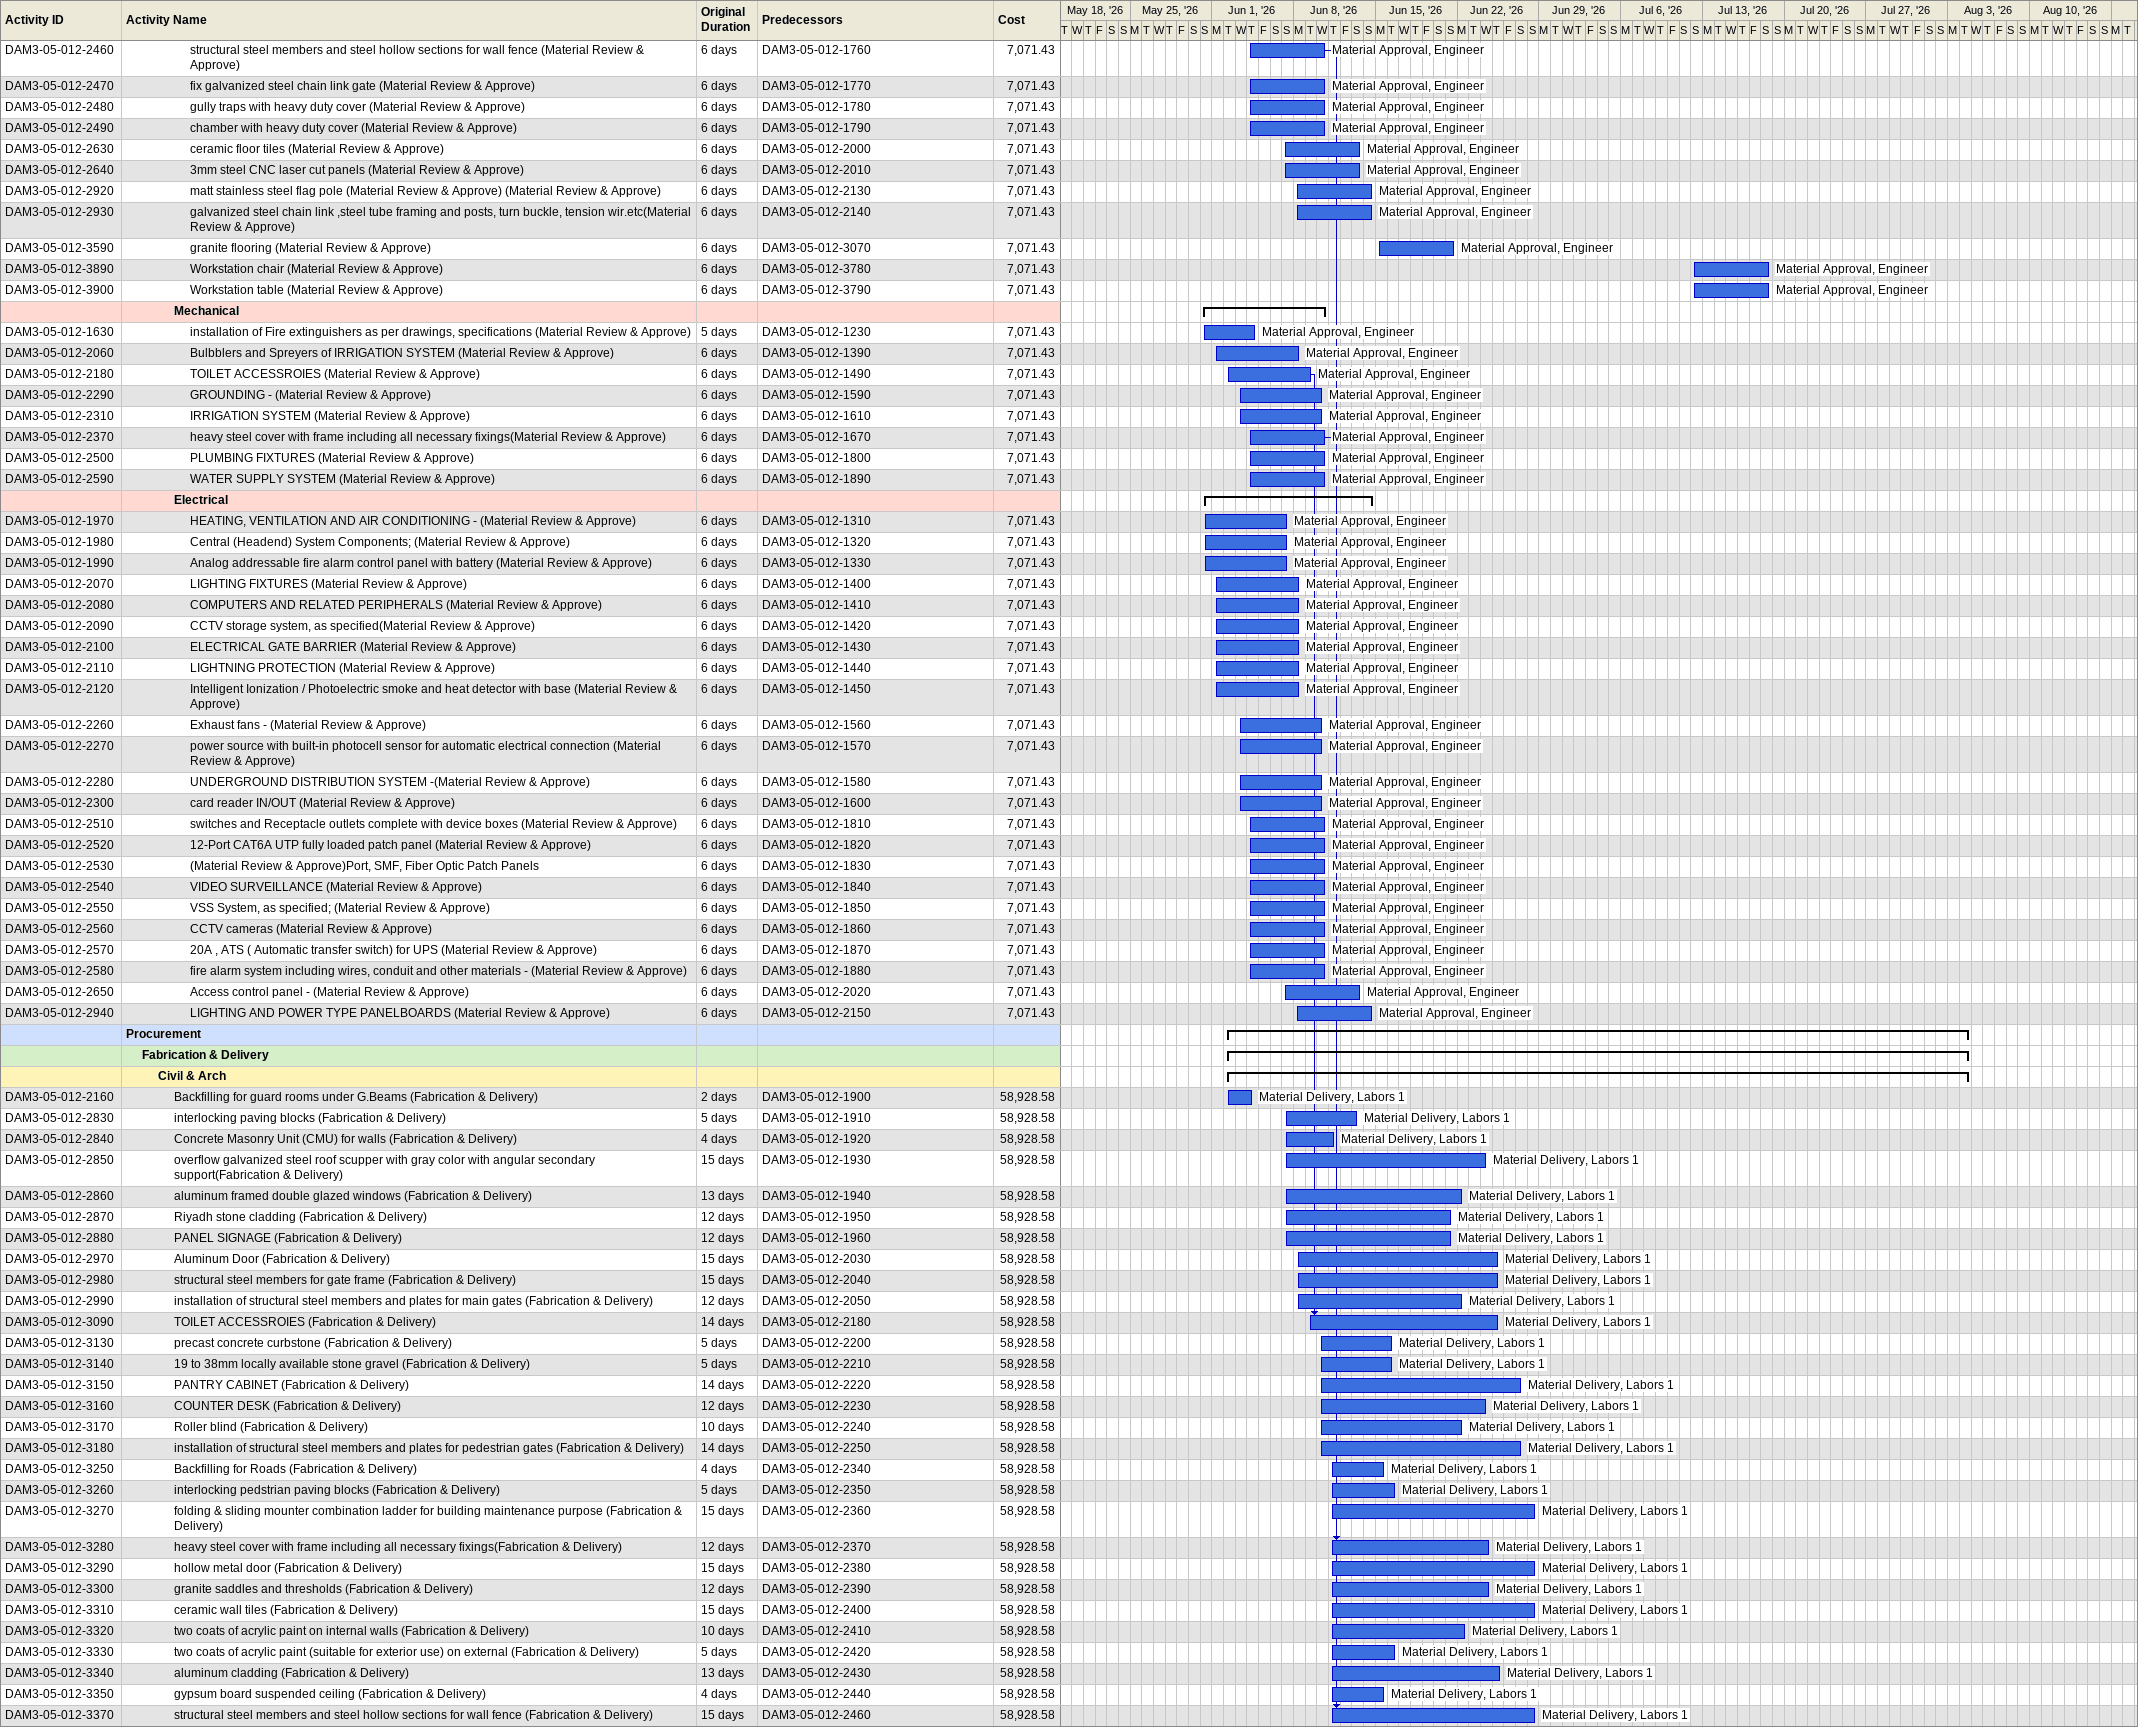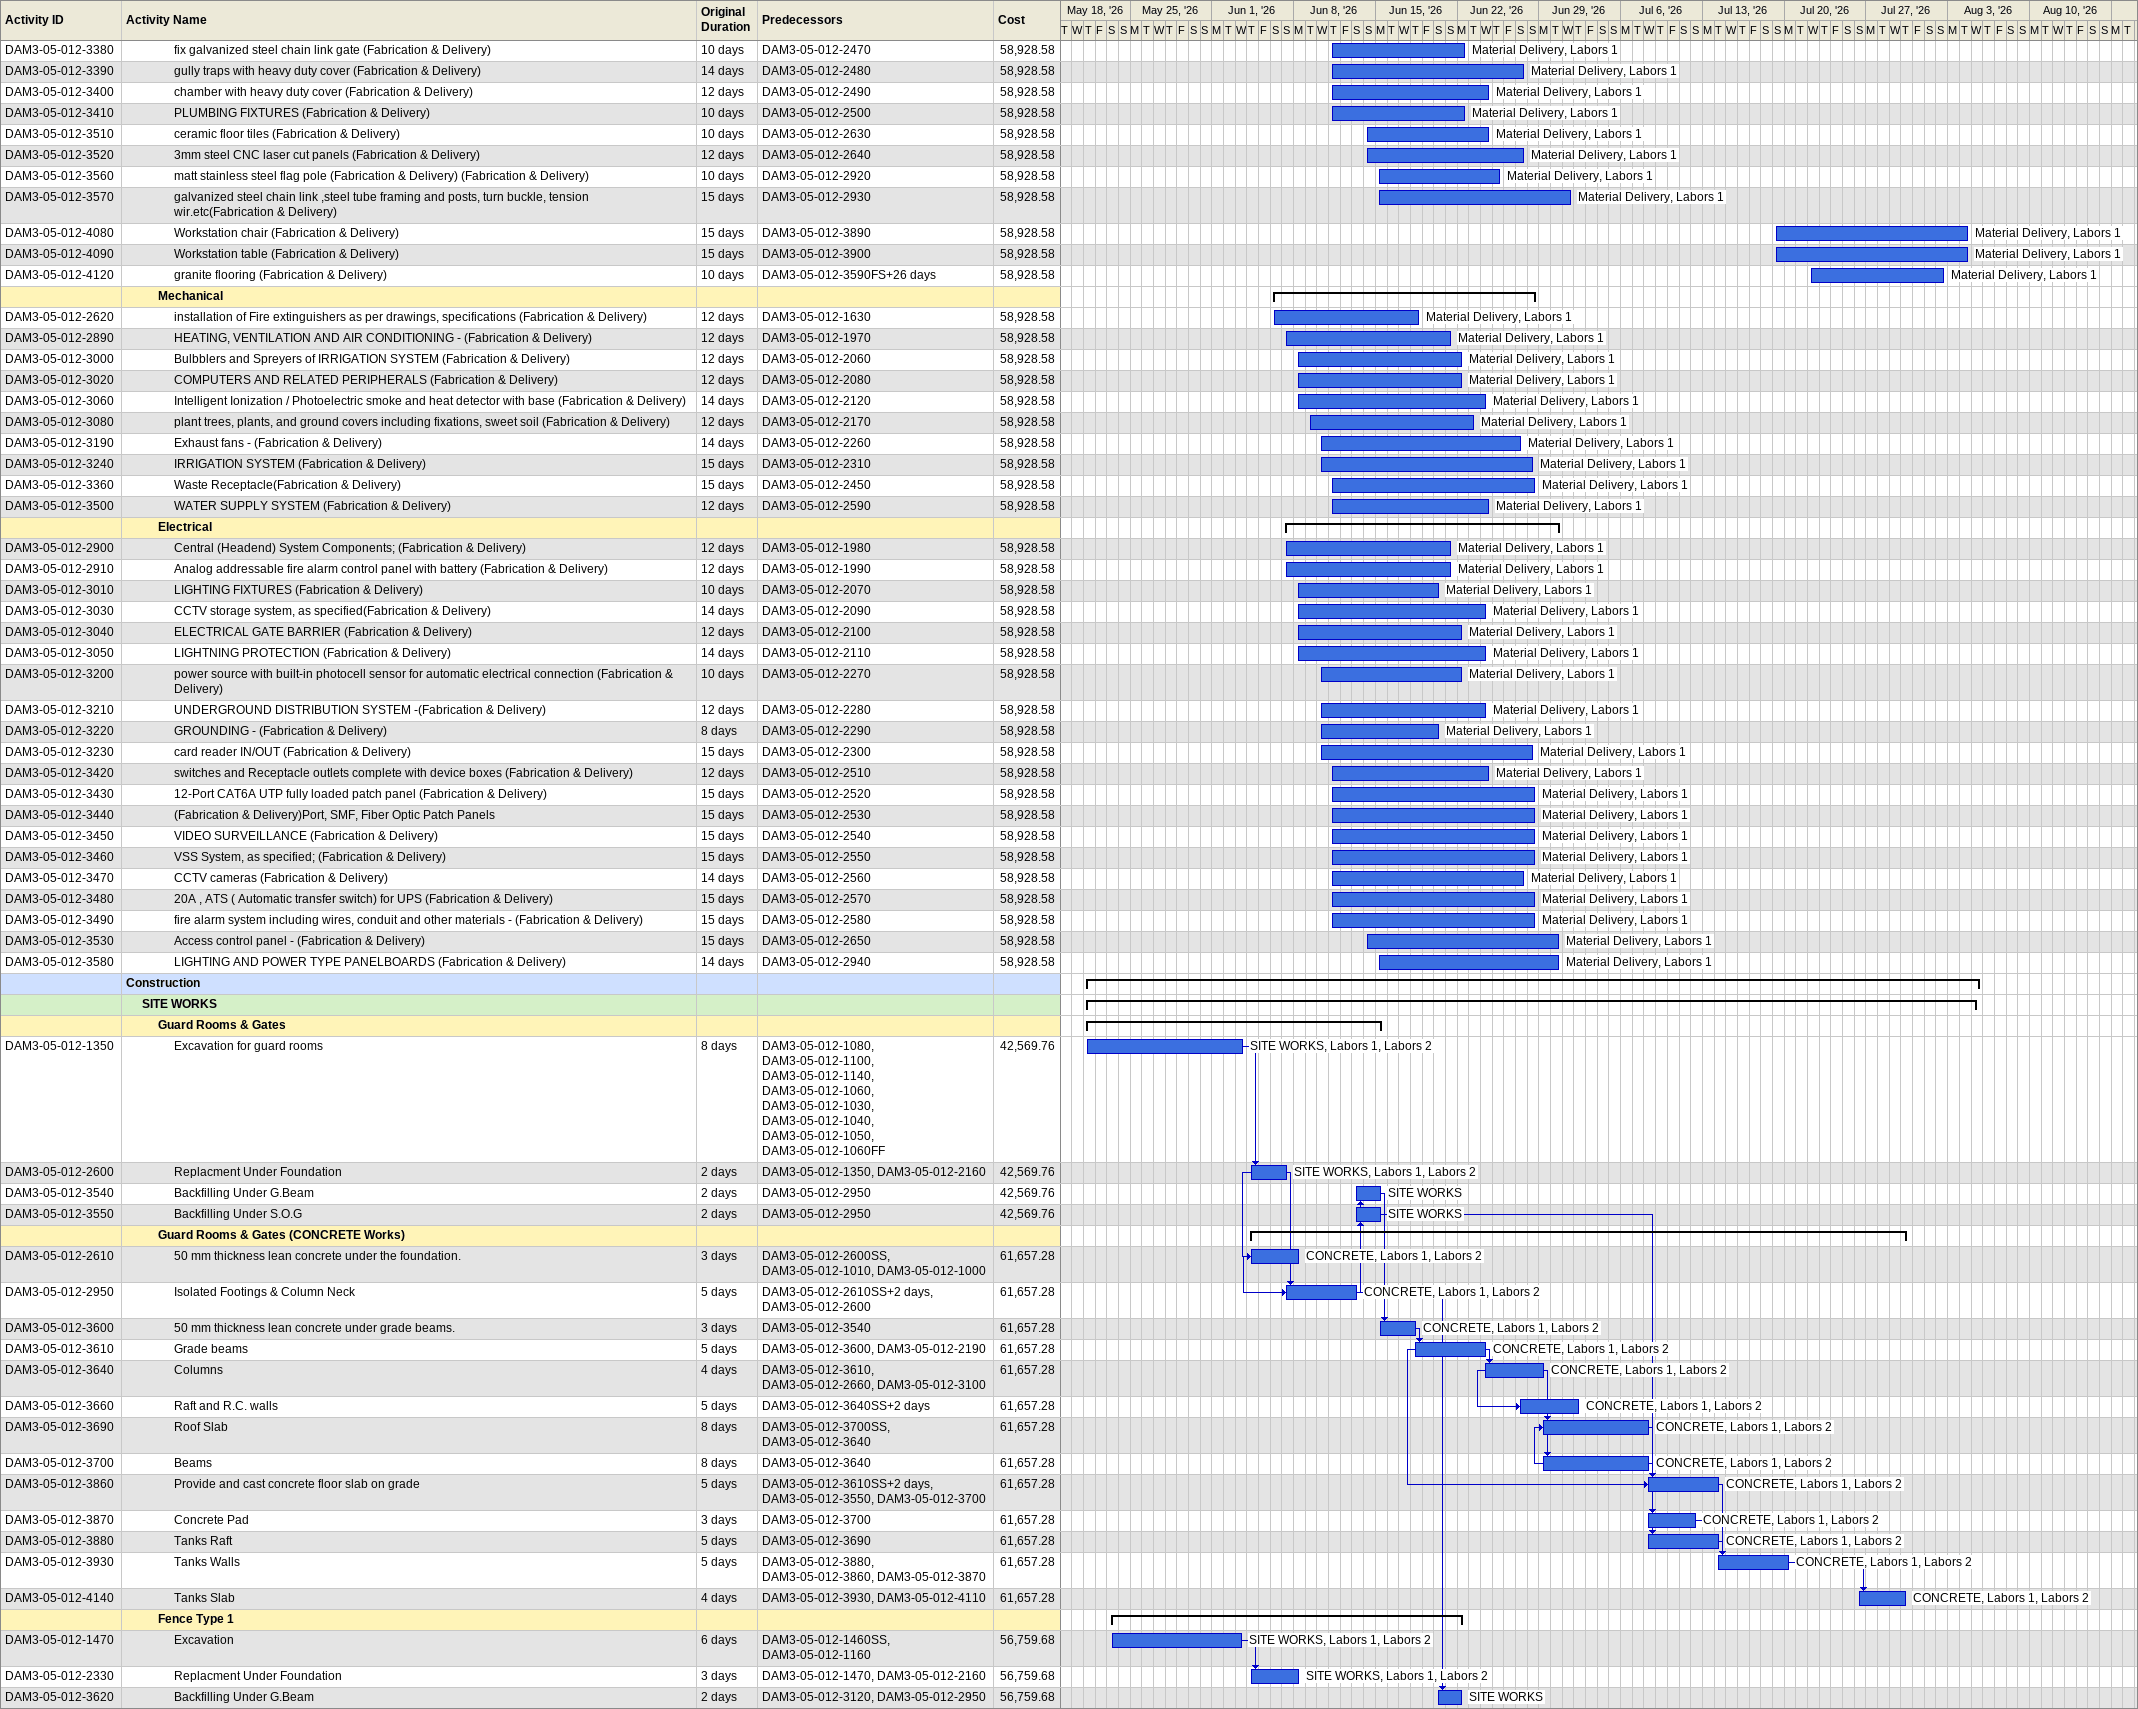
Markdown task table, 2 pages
| ID | Level | Task | Original duration | Start | Finish | Predecessors | Resources | Cost |
|---|---|---|---|---|---|---|---|---|
| DAM3-05-012-2460 | 5 | structural steel members and steel hollow sections for wall fence (Material Review & Approve) | 6d | 2026-06-04 | 2026-06-10 | DAM3-05-012-1760 | Material Approval, Engineer | 7071.43 |
| DAM3-05-012-2470 | 5 | fix galvanized steel chain link gate (Material Review & Approve) | 6d | 2026-06-04 | 2026-06-10 | DAM3-05-012-1770 | Material Approval, Engineer | 7071.43 |
| DAM3-05-012-2480 | 5 | gully traps with heavy duty cover (Material Review & Approve) | 6d | 2026-06-04 | 2026-06-10 | DAM3-05-012-1780 | Material Approval, Engineer | 7071.43 |
| DAM3-05-012-2490 | 5 | chamber with heavy duty cover (Material Review & Approve) | 6d | 2026-06-04 | 2026-06-10 | DAM3-05-012-1790 | Material Approval, Engineer | 7071.43 |
| DAM3-05-012-2630 | 5 | ceramic floor tiles (Material Review & Approve) | 6d | 2026-06-07 | 2026-06-13 | DAM3-05-012-2000 | Material Approval, Engineer | 7071.43 |
| DAM3-05-012-2640 | 5 | 3mm steel CNC laser cut panels (Material Review & Approve) | 6d | 2026-06-07 | 2026-06-13 | DAM3-05-012-2010 | Material Approval, Engineer | 7071.43 |
| DAM3-05-012-2920 | 5 | matt stainless steel flag pole (Material Review & Approve) (Material Review & Approve) | 6d | 2026-06-08 | 2026-06-14 | DAM3-05-012-2130 | Material Approval, Engineer | 7071.43 |
| DAM3-05-012-2930 | 5 | galvanized steel chain link ,steel tube framing and posts, turn buckle, tension wir.etc(Material Review & Approve) | 6d | 2026-06-08 | 2026-06-14 | DAM3-05-012-2140 | Material Approval, Engineer | 7071.43 |
| DAM3-05-012-3590 | 5 | granite flooring (Material Review & Approve) | 6d | 2026-06-15 | 2026-06-21 | DAM3-05-012-3070 | Material Approval, Engineer | 7071.43 |
| DAM3-05-012-3890 | 5 | Workstation chair (Material Review & Approve) | 6d | 2026-07-12 | 2026-07-18 | DAM3-05-012-3780 | Material Approval, Engineer | 7071.43 |
| DAM3-05-012-3900 | 5 | Workstation table (Material Review & Approve) | 6d | 2026-07-12 | 2026-07-18 | DAM3-05-012-3790 | Material Approval, Engineer | 7071.43 |
|  | 4 | **Mechanical** |  | 2026-05-31 | 2026-06-10 |  |  |  |
| DAM3-05-012-1630 | 5 | installation of Fire extinguishers as per drawings, specifications (Material Review & Approve) | 5d | 2026-05-31 | 2026-06-04 | DAM3-05-012-1230 | Material Approval, Engineer | 7071.43 |
| DAM3-05-012-2060 | 5 | Bulbblers and Spreyers of IRRIGATION SYSTEM (Material Review & Approve) | 6d | 2026-06-01 | 2026-06-08 | DAM3-05-012-1390 | Material Approval, Engineer | 7071.43 |
| DAM3-05-012-2180 | 5 | TOILET ACCESSROIES (Material Review & Approve) | 6d | 2026-06-02 | 2026-06-09 | DAM3-05-012-1490 | Material Approval, Engineer | 7071.43 |
| DAM3-05-012-2290 | 5 | GROUNDING - (Material Review & Approve) | 6d | 2026-06-03 | 2026-06-10 | DAM3-05-012-1590 | Material Approval, Engineer | 7071.43 |
| DAM3-05-012-2310 | 5 | IRRIGATION SYSTEM (Material Review & Approve) | 6d | 2026-06-03 | 2026-06-10 | DAM3-05-012-1610 | Material Approval, Engineer | 7071.43 |
| DAM3-05-012-2370 | 5 | heavy steel cover with frame including all necessary fixings(Material Review & Approve) | 6d | 2026-06-04 | 2026-06-10 | DAM3-05-012-1670 | Material Approval, Engineer | 7071.43 |
| DAM3-05-012-2500 | 5 | PLUMBING FIXTURES (Material Review & Approve) | 6d | 2026-06-04 | 2026-06-10 | DAM3-05-012-1800 | Material Approval, Engineer | 7071.43 |
| DAM3-05-012-2590 | 5 | WATER SUPPLY SYSTEM (Material Review & Approve) | 6d | 2026-06-04 | 2026-06-10 | DAM3-05-012-1890 | Material Approval, Engineer | 7071.43 |
|  | 4 | **Electrical** |  | 2026-05-31 | 2026-06-14 |  |  |  |
| DAM3-05-012-1970 | 5 | HEATING, VENTILATION AND AIR CONDITIONING - (Material Review & Approve) | 6d | 2026-05-31 | 2026-06-07 | DAM3-05-012-1310 | Material Approval, Engineer | 7071.43 |
| DAM3-05-012-1980 | 5 | Central (Headend) System Components; (Material Review & Approve) | 6d | 2026-05-31 | 2026-06-07 | DAM3-05-012-1320 | Material Approval, Engineer | 7071.43 |
| DAM3-05-012-1990 | 5 | Analog addressable fire alarm control panel with battery (Material Review & Approve) | 6d | 2026-05-31 | 2026-06-07 | DAM3-05-012-1330 | Material Approval, Engineer | 7071.43 |
| DAM3-05-012-2070 | 5 | LIGHTING FIXTURES (Material Review & Approve) | 6d | 2026-06-01 | 2026-06-08 | DAM3-05-012-1400 | Material Approval, Engineer | 7071.43 |
| DAM3-05-012-2080 | 5 | COMPUTERS AND RELATED PERIPHERALS (Material Review & Approve) | 6d | 2026-06-01 | 2026-06-08 | DAM3-05-012-1410 | Material Approval, Engineer | 7071.43 |
| DAM3-05-012-2090 | 5 | CCTV storage system, as specified(Material Review & Approve) | 6d | 2026-06-01 | 2026-06-08 | DAM3-05-012-1420 | Material Approval, Engineer | 7071.43 |
| DAM3-05-012-2100 | 5 | ELECTRICAL GATE BARRIER (Material Review & Approve) | 6d | 2026-06-01 | 2026-06-08 | DAM3-05-012-1430 | Material Approval, Engineer | 7071.43 |
| DAM3-05-012-2110 | 5 | LIGHTNING PROTECTION (Material Review & Approve) | 6d | 2026-06-01 | 2026-06-08 | DAM3-05-012-1440 | Material Approval, Engineer | 7071.43 |
| DAM3-05-012-2120 | 5 | Intelligent Ionization / Photoelectric smoke and heat detector with base (Material Review & Approve) | 6d | 2026-06-01 | 2026-06-08 | DAM3-05-012-1450 | Material Approval, Engineer | 7071.43 |
| DAM3-05-012-2260 | 5 | Exhaust fans - (Material Review & Approve) | 6d | 2026-06-03 | 2026-06-10 | DAM3-05-012-1560 | Material Approval, Engineer | 7071.43 |
| DAM3-05-012-2270 | 5 | power source with built-in photocell sensor for automatic electrical connection (Material Review & Approve) | 6d | 2026-06-03 | 2026-06-10 | DAM3-05-012-1570 | Material Approval, Engineer | 7071.43 |
| DAM3-05-012-2280 | 5 | UNDERGROUND DISTRIBUTION SYSTEM -(Material Review & Approve) | 6d | 2026-06-03 | 2026-06-10 | DAM3-05-012-1580 | Material Approval, Engineer | 7071.43 |
| DAM3-05-012-2300 | 5 | card reader IN/OUT (Material Review & Approve) | 6d | 2026-06-03 | 2026-06-10 | DAM3-05-012-1600 | Material Approval, Engineer | 7071.43 |
| DAM3-05-012-2510 | 5 | switches and Receptacle outlets complete with device boxes (Material Review & Approve) | 6d | 2026-06-04 | 2026-06-10 | DAM3-05-012-1810 | Material Approval, Engineer | 7071.43 |
| DAM3-05-012-2520 | 5 | 12-Port CAT6A UTP fully loaded patch panel (Material Review & Approve) | 6d | 2026-06-04 | 2026-06-10 | DAM3-05-012-1820 | Material Approval, Engineer | 7071.43 |
| DAM3-05-012-2530 | 5 | (Material Review & Approve)Port, SMF, Fiber Optic Patch Panels | 6d | 2026-06-04 | 2026-06-10 | DAM3-05-012-1830 | Material Approval, Engineer | 7071.43 |
| DAM3-05-012-2540 | 5 | VIDEO SURVEILLANCE (Material Review & Approve) | 6d | 2026-06-04 | 2026-06-10 | DAM3-05-012-1840 | Material Approval, Engineer | 7071.43 |
| DAM3-05-012-2550 | 5 | VSS System, as specified; (Material Review & Approve) | 6d | 2026-06-04 | 2026-06-10 | DAM3-05-012-1850 | Material Approval, Engineer | 7071.43 |
| DAM3-05-012-2560 | 5 | CCTV cameras (Material Review & Approve) | 6d | 2026-06-04 | 2026-06-10 | DAM3-05-012-1860 | Material Approval, Engineer | 7071.43 |
| DAM3-05-012-2570 | 5 | 20A , ATS ( Automatic transfer switch) for UPS (Material Review & Approve) | 6d | 2026-06-04 | 2026-06-10 | DAM3-05-012-1870 | Material Approval, Engineer | 7071.43 |
| DAM3-05-012-2580 | 5 | fire alarm system including wires, conduit and other materials - (Material Review & Approve) | 6d | 2026-06-04 | 2026-06-10 | DAM3-05-012-1880 | Material Approval, Engineer | 7071.43 |
| DAM3-05-012-2650 | 5 | Access control panel - (Material Review & Approve) | 6d | 2026-06-07 | 2026-06-13 | DAM3-05-012-2020 | Material Approval, Engineer | 7071.43 |
| DAM3-05-012-2940 | 5 | LIGHTING AND POWER TYPE PANELBOARDS (Material Review & Approve) | 6d | 2026-06-08 | 2026-06-14 | DAM3-05-012-2150 | Material Approval, Engineer | 7071.43 |
|  | 1 | **Procurement** |  | 2026-06-02 | 2026-08-04 |  |  |  |
|  | 2 | **Fabrication & Delivery** |  | 2026-06-02 | 2026-08-04 |  |  |  |
|  | 3 | **Civil & Arch** |  | 2026-06-02 | 2026-08-04 |  |  |  |
| DAM3-05-012-2160 | 4 | Backfilling for guard rooms under G.Beams (Fabrication & Delivery) | 2d | 2026-06-02 | 2026-06-04 | DAM3-05-012-1900 | Material Delivery, Labors 1 | 58928.58 |
| DAM3-05-012-2830 | 4 | interlocking paving blocks (Fabrication & Delivery) | 5d | 2026-06-07 | 2026-06-13 | DAM3-05-012-1910 | Material Delivery, Labors 1 | 58928.58 |
| DAM3-05-012-2840 | 4 | Concrete Masonry Unit (CMU) for walls (Fabrication & Delivery) | 4d | 2026-06-07 | 2026-06-11 | DAM3-05-012-1920 | Material Delivery, Labors 1 | 58928.58 |
| DAM3-05-012-2850 | 4 | overflow galvanized steel roof scupper with gray color with angular secondary support(Fabrication & Delivery) | 15d | 2026-06-07 | 2026-06-24 | DAM3-05-012-1930 | Material Delivery, Labors 1 | 58928.58 |
| DAM3-05-012-2860 | 4 | aluminum framed double glazed windows (Fabrication & Delivery) | 13d | 2026-06-07 | 2026-06-22 | DAM3-05-012-1940 | Material Delivery, Labors 1 | 58928.58 |
| DAM3-05-012-2870 | 4 | Riyadh stone cladding (Fabrication & Delivery) | 12d | 2026-06-07 | 2026-06-21 | DAM3-05-012-1950 | Material Delivery, Labors 1 | 58928.58 |
| DAM3-05-012-2880 | 4 | PANEL SIGNAGE (Fabrication & Delivery) | 12d | 2026-06-07 | 2026-06-21 | DAM3-05-012-1960 | Material Delivery, Labors 1 | 58928.58 |
| DAM3-05-012-2970 | 4 | Aluminum Door (Fabrication & Delivery) | 15d | 2026-06-08 | 2026-06-25 | DAM3-05-012-2030 | Material Delivery, Labors 1 | 58928.58 |
| DAM3-05-012-2980 | 4 | structural steel members for gate frame (Fabrication & Delivery) | 15d | 2026-06-08 | 2026-06-25 | DAM3-05-012-2040 | Material Delivery, Labors 1 | 58928.58 |
| DAM3-05-012-2990 | 4 | installation of structural steel members and plates for main gates (Fabrication & Delivery) | 12d | 2026-06-08 | 2026-06-22 | DAM3-05-012-2050 | Material Delivery, Labors 1 | 58928.58 |
| DAM3-05-012-3090 | 4 | TOILET ACCESSROIES (Fabrication & Delivery) | 14d | 2026-06-09 | 2026-06-25 | DAM3-05-012-2180 | Material Delivery, Labors 1 | 58928.58 |
| DAM3-05-012-3130 | 4 | precast concrete curbstone (Fabrication & Delivery) | 5d | 2026-06-10 | 2026-06-16 | DAM3-05-012-2200 | Material Delivery, Labors 1 | 58928.58 |
| DAM3-05-012-3140 | 4 | 19 to 38mm locally available stone gravel (Fabrication & Delivery) | 5d | 2026-06-10 | 2026-06-16 | DAM3-05-012-2210 | Material Delivery, Labors 1 | 58928.58 |
| DAM3-05-012-3150 | 4 | PANTRY CABINET (Fabrication & Delivery) | 14d | 2026-06-10 | 2026-06-27 | DAM3-05-012-2220 | Material Delivery, Labors 1 | 58928.58 |
| DAM3-05-012-3160 | 4 | COUNTER DESK (Fabrication & Delivery) | 12d | 2026-06-10 | 2026-06-24 | DAM3-05-012-2230 | Material Delivery, Labors 1 | 58928.58 |
| DAM3-05-012-3170 | 4 | Roller blind (Fabrication & Delivery) | 10d | 2026-06-10 | 2026-06-22 | DAM3-05-012-2240 | Material Delivery, Labors 1 | 58928.58 |
| DAM3-05-012-3180 | 4 | installation of structural steel members and plates for pedestrian gates (Fabrication & Delivery) | 14d | 2026-06-10 | 2026-06-27 | DAM3-05-012-2250 | Material Delivery, Labors 1 | 58928.58 |
| DAM3-05-012-3250 | 4 | Backfilling for Roads (Fabrication & Delivery) | 4d | 2026-06-11 | 2026-06-15 | DAM3-05-012-2340 | Material Delivery, Labors 1 | 58928.58 |
| DAM3-05-012-3260 | 4 | interlocking pedstrian paving blocks (Fabrication & Delivery) | 5d | 2026-06-11 | 2026-06-16 | DAM3-05-012-2350 | Material Delivery, Labors 1 | 58928.58 |
| DAM3-05-012-3270 | 4 | folding & sliding mounter combination ladder for building maintenance purpose (Fabrication & Delivery) | 15d | 2026-06-11 | 2026-06-28 | DAM3-05-012-2360 | Material Delivery, Labors 1 | 58928.58 |
| DAM3-05-012-3280 | 4 | heavy steel cover with frame including all necessary fixings(Fabrication & Delivery) | 12d | 2026-06-11 | 2026-06-24 | DAM3-05-012-2370 | Material Delivery, Labors 1 | 58928.58 |
| DAM3-05-012-3290 | 4 | hollow metal door (Fabrication & Delivery) | 15d | 2026-06-11 | 2026-06-28 | DAM3-05-012-2380 | Material Delivery, Labors 1 | 58928.58 |
| DAM3-05-012-3300 | 4 | granite saddles and thresholds (Fabrication & Delivery) | 12d | 2026-06-11 | 2026-06-24 | DAM3-05-012-2390 | Material Delivery, Labors 1 | 58928.58 |
| DAM3-05-012-3310 | 4 | ceramic wall tiles (Fabrication & Delivery) | 15d | 2026-06-11 | 2026-06-28 | DAM3-05-012-2400 | Material Delivery, Labors 1 | 58928.58 |
| DAM3-05-012-3320 | 4 | two coats of acrylic paint on internal walls (Fabrication & Delivery) | 10d | 2026-06-11 | 2026-06-22 | DAM3-05-012-2410 | Material Delivery, Labors 1 | 58928.58 |
| DAM3-05-012-3330 | 4 | two coats of acrylic paint (suitable for exterior use) on external (Fabrication & Delivery) | 5d | 2026-06-11 | 2026-06-16 | DAM3-05-012-2420 | Material Delivery, Labors 1 | 58928.58 |
| DAM3-05-012-3340 | 4 | aluminum cladding (Fabrication & Delivery) | 13d | 2026-06-11 | 2026-06-25 | DAM3-05-012-2430 | Material Delivery, Labors 1 | 58928.58 |
| DAM3-05-012-3350 | 4 | gypsum board suspended ceiling (Fabrication & Delivery) | 4d | 2026-06-11 | 2026-06-15 | DAM3-05-012-2440 | Material Delivery, Labors 1 | 58928.58 |
| DAM3-05-012-3370 | 4 | structural steel members and steel hollow sections for wall fence (Fabrication & Delivery) | 15d | 2026-06-11 | 2026-06-28 | DAM3-05-012-2460 | Material Delivery, Labors 1 | 58928.58 |
| DAM3-05-012-3380 | 4 | fix galvanized steel chain link gate (Fabrication & Delivery) | 10d | 2026-06-11 | 2026-06-22 | DAM3-05-012-2470 | Material Delivery, Labors 1 | 58928.58 |
| DAM3-05-012-3390 | 4 | gully traps with heavy duty cover (Fabrication & Delivery) | 14d | 2026-06-11 | 2026-06-27 | DAM3-05-012-2480 | Material Delivery, Labors 1 | 58928.58 |
| DAM3-05-012-3400 | 4 | chamber with heavy duty cover (Fabrication & Delivery) | 12d | 2026-06-11 | 2026-06-24 | DAM3-05-012-2490 | Material Delivery, Labors 1 | 58928.58 |
| DAM3-05-012-3410 | 4 | PLUMBING FIXTURES (Fabrication & Delivery) | 10d | 2026-06-11 | 2026-06-22 | DAM3-05-012-2500 | Material Delivery, Labors 1 | 58928.58 |
| DAM3-05-012-3510 | 4 | ceramic floor tiles (Fabrication & Delivery) | 10d | 2026-06-14 | 2026-06-24 | DAM3-05-012-2630 | Material Delivery, Labors 1 | 58928.58 |
| DAM3-05-012-3520 | 4 | 3mm steel CNC laser cut panels (Fabrication & Delivery) | 12d | 2026-06-14 | 2026-06-27 | DAM3-05-012-2640 | Material Delivery, Labors 1 | 58928.58 |
| DAM3-05-012-3560 | 4 | matt stainless steel flag pole (Fabrication & Delivery) (Fabrication & Delivery) | 10d | 2026-06-15 | 2026-06-25 | DAM3-05-012-2920 | Material Delivery, Labors 1 | 58928.58 |
| DAM3-05-012-3570 | 4 | galvanized steel chain link ,steel tube framing and posts, turn buckle, tension wir.etc(Fabrication & Delivery) | 15d | 2026-06-15 | 2026-07-01 | DAM3-05-012-2930 | Material Delivery, Labors 1 | 58928.58 |
| DAM3-05-012-4080 | 4 | Workstation chair (Fabrication & Delivery) | 15d | 2026-07-19 | 2026-08-04 | DAM3-05-012-3890 | Material Delivery, Labors 1 | 58928.58 |
| DAM3-05-012-4090 | 4 | Workstation table (Fabrication & Delivery) | 15d | 2026-07-19 | 2026-08-04 | DAM3-05-012-3900 | Material Delivery, Labors 1 | 58928.58 |
| DAM3-05-012-4120 | 4 | granite flooring (Fabrication & Delivery) | 10d | 2026-07-22 | 2026-08-02 | DAM3-05-012-3590FS+26d | Material Delivery, Labors 1 | 58928.58 |
|  | 3 | **Mechanical** |  | 2026-06-06 | 2026-06-28 |  |  |  |
| DAM3-05-012-2620 | 4 | installation of Fire extinguishers as per drawings, specifications (Fabrication & Delivery) | 12d | 2026-06-06 | 2026-06-18 | DAM3-05-012-1630 | Material Delivery, Labors 1 | 58928.58 |
| DAM3-05-012-2890 | 4 | HEATING, VENTILATION AND AIR CONDITIONING - (Fabrication & Delivery) | 12d | 2026-06-07 | 2026-06-21 | DAM3-05-012-1970 | Material Delivery, Labors 1 | 58928.58 |
| DAM3-05-012-3000 | 4 | Bulbblers and Spreyers of IRRIGATION SYSTEM (Fabrication & Delivery) | 12d | 2026-06-08 | 2026-06-22 | DAM3-05-012-2060 | Material Delivery, Labors 1 | 58928.58 |
| DAM3-05-012-3020 | 4 | COMPUTERS AND RELATED PERIPHERALS (Fabrication & Delivery) | 12d | 2026-06-08 | 2026-06-22 | DAM3-05-012-2080 | Material Delivery, Labors 1 | 58928.58 |
| DAM3-05-012-3060 | 4 | Intelligent Ionization / Photoelectric smoke and heat detector with base (Fabrication & Delivery) | 14d | 2026-06-08 | 2026-06-24 | DAM3-05-012-2120 | Material Delivery, Labors 1 | 58928.58 |
| DAM3-05-012-3080 | 4 | plant trees, plants, and ground covers including fixations, sweet soil (Fabrication & Delivery) | 12d | 2026-06-09 | 2026-06-23 | DAM3-05-012-2170 | Material Delivery, Labors 1 | 58928.58 |
| DAM3-05-012-3190 | 4 | Exhaust fans - (Fabrication & Delivery) | 14d | 2026-06-10 | 2026-06-27 | DAM3-05-012-2260 | Material Delivery, Labors 1 | 58928.58 |
| DAM3-05-012-3240 | 4 | IRRIGATION SYSTEM (Fabrication & Delivery) | 15d | 2026-06-10 | 2026-06-28 | DAM3-05-012-2310 | Material Delivery, Labors 1 | 58928.58 |
| DAM3-05-012-3360 | 4 | Waste Receptacle(Fabrication & Delivery) | 15d | 2026-06-11 | 2026-06-28 | DAM3-05-012-2450 | Material Delivery, Labors 1 | 58928.58 |
| DAM3-05-012-3500 | 4 | WATER SUPPLY SYSTEM (Fabrication & Delivery) | 12d | 2026-06-11 | 2026-06-24 | DAM3-05-012-2590 | Material Delivery, Labors 1 | 58928.58 |
|  | 3 | **Electrical** |  | 2026-06-07 | 2026-06-30 |  |  |  |
| DAM3-05-012-2900 | 4 | Central (Headend) System Components; (Fabrication & Delivery) | 12d | 2026-06-07 | 2026-06-21 | DAM3-05-012-1980 | Material Delivery, Labors 1 | 58928.58 |
| DAM3-05-012-2910 | 4 | Analog addressable fire alarm control panel with battery (Fabrication & Delivery) | 12d | 2026-06-07 | 2026-06-21 | DAM3-05-012-1990 | Material Delivery, Labors 1 | 58928.58 |
| DAM3-05-012-3010 | 4 | LIGHTING FIXTURES (Fabrication & Delivery) | 10d | 2026-06-08 | 2026-06-20 | DAM3-05-012-2070 | Material Delivery, Labors 1 | 58928.58 |
| DAM3-05-012-3030 | 4 | CCTV storage system, as specified(Fabrication & Delivery) | 14d | 2026-06-08 | 2026-06-24 | DAM3-05-012-2090 | Material Delivery, Labors 1 | 58928.58 |
| DAM3-05-012-3040 | 4 | ELECTRICAL GATE BARRIER (Fabrication & Delivery) | 12d | 2026-06-08 | 2026-06-22 | DAM3-05-012-2100 | Material Delivery, Labors 1 | 58928.58 |
| DAM3-05-012-3050 | 4 | LIGHTNING PROTECTION (Fabrication & Delivery) | 14d | 2026-06-08 | 2026-06-24 | DAM3-05-012-2110 | Material Delivery, Labors 1 | 58928.58 |
| DAM3-05-012-3200 | 4 | power source with built-in photocell sensor for automatic electrical connection (Fabrication & Delivery) | 10d | 2026-06-10 | 2026-06-22 | DAM3-05-012-2270 | Material Delivery, Labors 1 | 58928.58 |
| DAM3-05-012-3210 | 4 | UNDERGROUND DISTRIBUTION SYSTEM -(Fabrication & Delivery) | 12d | 2026-06-10 | 2026-06-24 | DAM3-05-012-2280 | Material Delivery, Labors 1 | 58928.58 |
| DAM3-05-012-3220 | 4 | GROUNDING - (Fabrication & Delivery) | 8d | 2026-06-10 | 2026-06-20 | DAM3-05-012-2290 | Material Delivery, Labors 1 | 58928.58 |
| DAM3-05-012-3230 | 4 | card reader IN/OUT (Fabrication & Delivery) | 15d | 2026-06-10 | 2026-06-28 | DAM3-05-012-2300 | Material Delivery, Labors 1 | 58928.58 |
| DAM3-05-012-3420 | 4 | switches and Receptacle outlets complete with device boxes (Fabrication & Delivery) | 12d | 2026-06-11 | 2026-06-24 | DAM3-05-012-2510 | Material Delivery, Labors 1 | 58928.58 |
| DAM3-05-012-3430 | 4 | 12-Port CAT6A UTP fully loaded patch panel (Fabrication & Delivery) | 15d | 2026-06-11 | 2026-06-28 | DAM3-05-012-2520 | Material Delivery, Labors 1 | 58928.58 |
| DAM3-05-012-3440 | 4 | (Fabrication & Delivery)Port, SMF, Fiber Optic Patch Panels | 15d | 2026-06-11 | 2026-06-28 | DAM3-05-012-2530 | Material Delivery, Labors 1 | 58928.58 |
| DAM3-05-012-3450 | 4 | VIDEO SURVEILLANCE (Fabrication & Delivery) | 15d | 2026-06-11 | 2026-06-28 | DAM3-05-012-2540 | Material Delivery, Labors 1 | 58928.58 |
| DAM3-05-012-3460 | 4 | VSS System, as specified; (Fabrication & Delivery) | 15d | 2026-06-11 | 2026-06-28 | DAM3-05-012-2550 | Material Delivery, Labors 1 | 58928.58 |
| DAM3-05-012-3470 | 4 | CCTV cameras (Fabrication & Delivery) | 14d | 2026-06-11 | 2026-06-27 | DAM3-05-012-2560 | Material Delivery, Labors 1 | 58928.58 |
| DAM3-05-012-3480 | 4 | 20A , ATS ( Automatic transfer switch) for UPS (Fabrication & Delivery) | 15d | 2026-06-11 | 2026-06-28 | DAM3-05-012-2570 | Material Delivery, Labors 1 | 58928.58 |
| DAM3-05-012-3490 | 4 | fire alarm system including wires, conduit and other materials - (Fabrication & Delivery) | 15d | 2026-06-11 | 2026-06-28 | DAM3-05-012-2580 | Material Delivery, Labors 1 | 58928.58 |
| DAM3-05-012-3530 | 4 | Access control panel - (Fabrication & Delivery) | 15d | 2026-06-14 | 2026-06-30 | DAM3-05-012-2650 | Material Delivery, Labors 1 | 58928.58 |
| DAM3-05-012-3580 | 4 | LIGHTING AND POWER TYPE PANELBOARDS (Fabrication & Delivery) | 14d | 2026-06-15 | 2026-06-30 | DAM3-05-012-2940 | Material Delivery, Labors 1 | 58928.58 |
|  | 1 | **Construction** |  | 2026-05-21 | 2026-08-05 |  |  |  |
|  | 2 | **SITE WORKS** |  | 2026-05-21 | 2026-08-05 |  |  |  |
|  | 3 | **Guard Rooms & Gates** |  | 2026-05-21 | 2026-06-15 |  |  |  |
| DAM3-05-012-1350 | 4 | Excavation for guard rooms | 8d | 2026-05-21 | 2026-06-03 | DAM3-05-012-1080, DAM3-05-012-1100, DAM3-05-012-1140, DAM3-05-012-1060, DAM3-05-012-1030, DAM3-05-012-1040, DAM3-05-012-1050, DAM3-05-012-1060FF | SITE WORKS, Labors 1, Labors 2 | 42569.76 |
| DAM3-05-012-2600 | 4 | Replacment Under Foundation | 2d | 2026-06-04 | 2026-06-07 | DAM3-05-012-1350, DAM3-05-012-2160 | SITE WORKS, Labors 1, Labors 2 | 42569.76 |
| DAM3-05-012-3540 | 4 | Backfilling Under G.Beam | 2d | 2026-06-13 | 2026-06-15 | DAM3-05-012-2950 | SITE WORKS | 42569.76 |
| DAM3-05-012-3550 | 4 | Backfilling Under S.O.G | 2d | 2026-06-13 | 2026-06-15 | DAM3-05-012-2950 | SITE WORKS | 42569.76 |
|  | 3 | **Guard Rooms & Gates (CONCRETE Works)** |  | 2026-06-04 | 2026-07-30 |  |  |  |
| DAM3-05-012-2610 | 4 | 50 mm thickness lean concrete under the foundation. | 3d | 2026-06-04 | 2026-06-08 | DAM3-05-012-2600SS, DAM3-05-012-1010, DAM3-05-012-1000 | CONCRETE, Labors 1, Labors 2 | 61657.28 |
| DAM3-05-012-2950 | 4 | Isolated Footings & Column Neck | 5d | 2026-06-07 | 2026-06-13 | DAM3-05-012-2610SS+2d, DAM3-05-012-2600 | CONCRETE, Labors 1, Labors 2 | 61657.28 |
| DAM3-05-012-3600 | 4 | 50 mm thickness lean concrete under grade beams. | 3d | 2026-06-15 | 2026-06-18 | DAM3-05-012-3540 | CONCRETE, Labors 1, Labors 2 | 61657.28 |
| DAM3-05-012-3610 | 4 | Grade beams | 5d | 2026-06-18 | 2026-06-24 | DAM3-05-012-3600, DAM3-05-012-2190 | CONCRETE, Labors 1, Labors 2 | 61657.28 |
| DAM3-05-012-3640 | 4 | Columns | 4d | 2026-06-24 | 2026-06-29 | DAM3-05-012-3610, DAM3-05-012-2660, DAM3-05-012-3100 | CONCRETE, Labors 1, Labors 2 | 61657.28 |
| DAM3-05-012-3660 | 4 | Raft and R.C. walls | 5d | 2026-06-27 | 2026-07-02 | DAM3-05-012-3640SS+2d | CONCRETE, Labors 1, Labors 2 | 61657.28 |
| DAM3-05-012-3690 | 4 | Roof Slab | 8d | 2026-06-29 | 2026-07-08 | DAM3-05-012-3700SS, DAM3-05-012-3640 | CONCRETE, Labors 1, Labors 2 | 61657.28 |
| DAM3-05-012-3700 | 4 | Beams | 8d | 2026-06-29 | 2026-07-08 | DAM3-05-012-3640 | CONCRETE, Labors 1, Labors 2 | 61657.28 |
| DAM3-05-012-3860 | 4 | Provide and cast concrete floor slab on grade | 5d | 2026-07-08 | 2026-07-14 | DAM3-05-012-3610SS+2d, DAM3-05-012-3550, DAM3-05-012-3700 | CONCRETE, Labors 1, Labors 2 | 61657.28 |
| DAM3-05-012-3870 | 4 | Concrete Pad | 3d | 2026-07-08 | 2026-07-12 | DAM3-05-012-3700 | CONCRETE, Labors 1, Labors 2 | 61657.28 |
| DAM3-05-012-3880 | 4 | Tanks Raft | 5d | 2026-07-08 | 2026-07-14 | DAM3-05-012-3690 | CONCRETE, Labors 1, Labors 2 | 61657.28 |
| DAM3-05-012-3930 | 4 | Tanks Walls | 5d | 2026-07-14 | 2026-07-20 | DAM3-05-012-3880, DAM3-05-012-3860, DAM3-05-012-3870 | CONCRETE, Labors 1, Labors 2 | 61657.28 |
| DAM3-05-012-4140 | 4 | Tanks Slab | 4d | 2026-07-26 | 2026-07-30 | DAM3-05-012-3930, DAM3-05-012-4110 | CONCRETE, Labors 1, Labors 2 | 61657.28 |
|  | 3 | **Fence Type 1** |  | 2026-05-23 | 2026-06-22 |  |  |  |
| DAM3-05-012-1470 | 4 | Excavation | 6d | 2026-05-23 | 2026-06-03 | DAM3-05-012-1460SS, DAM3-05-012-1160 | SITE WORKS, Labors 1, Labors 2 | 56759.68 |
| DAM3-05-012-2330 | 4 | Replacment Under Foundation | 3d | 2026-06-04 | 2026-06-08 | DAM3-05-012-1470, DAM3-05-012-2160 | SITE WORKS, Labors 1, Labors 2 | 56759.68 |
| DAM3-05-012-3620 | 4 | Backfilling Under G.Beam | 2d | 2026-06-20 | 2026-06-22 | DAM3-05-012-3120, DAM3-05-012-2950 | SITE WORKS | 56759.68 |
